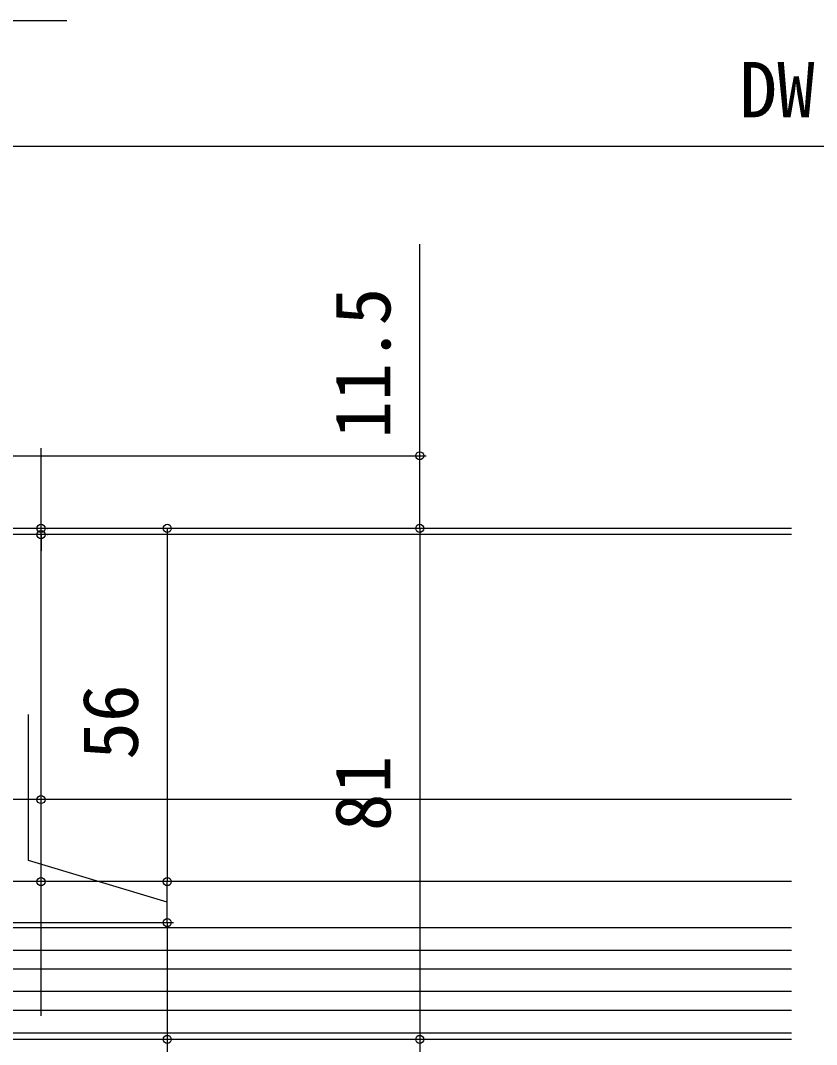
# Model space of a CAD drawing. Units: millimetres, scale not verified. Extents: x -525 to 525, y -783 to 779.
# Drawn here: x -132 to -5.9, y 200.9 to 363.2 of the extents above; entities that cross this region are included whole.
import ezdxf
from ezdxf.enums import TextEntityAlignment as Align

# ---------------------------------------------------------------- set-up
doc = ezdxf.new("R2010")
doc.units = ezdxf.units.MM
doc.header["$LTSCALE"] = 4
for name, color, linetype in [('0-4_YKK_12', 2, 'Continuous'), ('0-5_YKK_13', 4, 'Continuous'), ('0-7_YKK_D', 6, 'Continuous')]:
    doc.layers.add(name, color=color, linetype=linetype)
doc.styles.add('ＭＳ ゴシック', font='')
doc.styles.get('ＭＳ ゴシック').set_extended_font_data('MS Gothic')

msp = doc.modelspace()

# ---------------------------------------------------------------- linework, layer by layer
at = {"layer": '0-4_YKK_12'}
for p, q in [((-9.904, 282.702), (-185.5, 282.702)), ((-9.904, 226.702), (-167.997, 226.702)), ((-9.904, 219.402), (-185.5, 219.402)), ((-9.904, 215.802), (-185.5, 215.802)), ((-9.904, 212.802), (-184.527, 212.802)), ((-9.904, 209.302), (-184.2, 209.302)), ((-9.904, 206.302), (-184.411, 206.302)), ((-9.904, 201.702), (-186, 201.702)), ((-9.904, 202.702), (-185.5, 202.702))]:
    msp.add_line(p, q, dxfattribs=at)
at = {"layer": '0-5_YKK_13'}
for p, q in [((-9.904, 281.702), (-172.6, 281.702)), ((-9.904, 239.702), (-172.6, 239.702))]:
    msp.add_line(p, q, dxfattribs=at)
at = {"layer": '0-7_YKK_D'}
for p, q in [((151.5, 343.202), (-162.5, 343.202)), ((-172, 294.202), (-67.785, 294.202)), ((-128.779, 282.702), (-128.779, 295.415)), ((-128.779, 281.702), (-128.779, 282.702)), ((-127.785, 282.702), (-127.779, 282.702)), ((-108.785, 282.702), (-108.785, 226.702)), ((-68.785, 282.702), (-68.785, 201.702)), ((-128.785, 281.702), (-128.784, 239.702)), ((-128.779, 281.702), (-128.779, 279.152)), ((-127.785, 281.702), (-127.779, 281.702)), ((-129.785, 239.702), (-129.785, 239.702)), ((-129.785, 226.702), (-129.785, 226.702)), ((-108.785, 220.202), (-108.785, 226.702)), ((-168.5, 220.202), (-107.785, 220.202)), ((-168.5, 220.202), (-107.785, 220.202)), ((-68.785, 201.702), (-68.785, 136.702))]:
    msp.add_line(p, q, dxfattribs=at)
for points in [[(-200, 363.202), (-186, 363.202), (-124.7, 363.202)], [(-68.785, 282.702), (-68.785, 294.202), (-68.785, 327.752)], [(-108.785, 223.452), (-130.785, 230.052), (-130.785, 253.211)], [(-128.785, 239.702), (-128.785, 226.702), (-128.785, 205.424)], [(-108.785, 220.202), (-108.785, 201.702), (-108.785, 168.152)]]:
    msp.add_lwpolyline(points, dxfattribs=at)
for centre in [(-68.785, 294.202), (-128.779, 282.702), (-108.785, 282.702), (-68.785, 282.702), (-68.785, 282.702), (-128.785, 281.702), (-128.779, 281.702), (-128.785, 239.702), (-128.784, 239.702), (-128.785, 226.702), (-108.785, 226.702), (-108.785, 226.702), (-108.785, 220.202), (-108.785, 220.202), (-108.785, 201.702), (-68.785, 201.702), (-68.785, 201.702)]:
    msp.add_circle(centre, 0.637, dxfattribs=at)

# ---------------------------------------------------------------- texts
at = {"layer": '0-7_YKK_D', "style": 'ＭＳ ゴシック'}
msp.add_text('DW', height=8.798, dxfattribs=at).set_placement((-18.148, 345.202), align=Align.BOTTOM_LEFT)
for s, p in [('11.5', (-70.785, 296.911)), ('56', (-110.785, 246.009)), ('81', (-70.785, 234.702))]:
    msp.add_text(s, height=8.798, rotation=90, dxfattribs=at).set_placement(p, align=Align.BOTTOM_LEFT)

doc.saveas('drawing.dxf')
